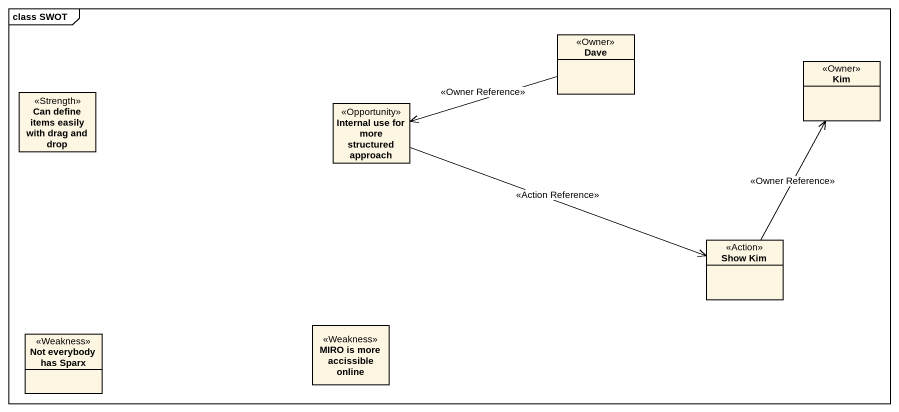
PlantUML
@startuml
mainframe class SWOT
hide circle
hide empty members
class Dave <<Owner>>
class "Can define items easily with drag and drop" as Can_define_items_easily <<Strength>>
class Kim <<Owner>>
class "Internal use for more structured approach" as Internal_use_for_more <<Opportunity>>
class "Show Kim" as Show_Kim <<Action>>
class "MIRO is more accissible online" as MIRO_is_more_accissible <<Weakness>>
class "Not everybody has Sparx" as Not_everybody_has_Sparx <<Weakness>>
Dave -left-> Internal_use_for_more : <<Owner Reference>>
Internal_use_for_more -right-> Show_Kim : <<Action Reference>>
Show_Kim -up-> Kim : <<Owner Reference>>
@enduml
